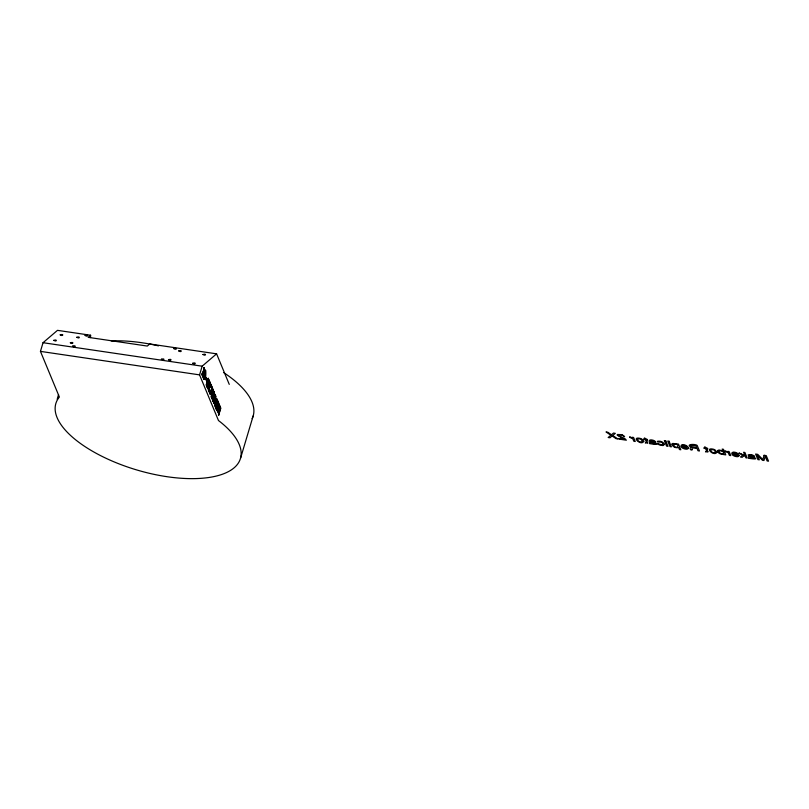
<?xml version="1.0" encoding="UTF-8"?>
<svg xmlns="http://www.w3.org/2000/svg" width="809" height="809" viewBox="0 0 809 809"><rect width="100%" height="100%" fill="white"/><g stroke="black" fill="none" stroke-linecap="round" stroke-linejoin="round"><path stroke-width="1.21" d="M203.908 379.401L205.213 378.44C205.092 364.616 206.507 371.098 205.456 378.47L203.908 379.401L202.998 377.196L204.97 370.603M204.111 377.621L205.183 376.832C204.788 371.796 205.516 371.897 205.415 376.863L204.343 377.661L203.696 376.63L204.879 372.656M219.209 411.265C217.823 421.297 220.018 408.707 218.976 411.235M90.497 337.596L90.608 335.239L57.49 330.345L43.039 342.703L40.45 351.379L59.381 397.037A96.322 40.561 16.6 0 0 167.099 476.713A96.322 40.561 16.6 0 0 218.481 420.528L199.56 374.87L202.149 366.194L216.59 353.836L229.26 384.386M218.592 414.795L218.167 409.273L218.784 410.244L218.824 414.835M212.848 400.94L213.303 394.216L213.374 401.689L213.08 400.981M213.697 395.5L213.627 391.414L214.163 392.163L213.465 398.857L214.486 395.439M214.8 403.044L215.103 398.564L214.941 406.007M215.265 403.206L215.427 395.763L215.963 396.511L215.265 403.206L216.286 399.788M58.551 394.549L57.5 398.079A96.322 40.551 16.6 0 0 57.247 399.424M204.02 367.711L203.575 371.776L203.777 367.68L204.91 369.885L202.938 376.529L201.805 374.324L202.938 376.529M202.038 374.355C202.189 370.633 202.887 376.893 203.423 373.121L203.281 371.058L202.786 374.446M202.695 376.488L204.677 369.844L203.777 367.68M204.151 379.431L203.241 377.237L205.203 370.643M204.343 377.661L203.939 376.67L205.122 372.696M205.769 379.057L206.902 381.787L205.931 377.712M206.669 381.747L207.064 380.442L206.305 378.622M206.902 381.787L207.296 380.473L206.164 377.742M207.326 387.642L206.214 384.942C206.841 379.836 209.45 392.072 206.598 383.638M207.792 386.52L208.186 385.205L206.993 382.323L208.176 378.349L209.905 381.979C209.278 387.086 206.659 374.85 209.511 383.294M207.701 388.542L206.447 384.973L206.841 383.668M208.034 386.55L208.419 385.246L207.225 382.364L208.409 378.379M207.994 387.541L208.884 384.568L207.691 381.676L208.085 380.372M207.933 388.573L209.127 384.599L207.923 381.717L208.317 380.402M209.278 383.254L209.673 381.949L208.176 378.349M208.348 388.199L209.976 382.697L211.715 386.358L211.088 387.632M208.388 390.201L209.753 392.952L208.247 389.331L210.219 382.738M209.521 392.921L209.905 391.607L208.712 388.724L209.895 384.75L211.331 387.673M209.753 392.952L210.138 391.647L208.944 388.765L210.128 384.781M211.584 397.371L212.069 394.044L210.937 391.839L211.837 394.013L211.058 396.622L211.584 397.371L213.556 390.777L212.049 387.157L210.158 394.458M210.087 393.75L212.049 387.157M210.421 393.589L210.937 391.839M211.341 390.484L211.968 389.21L212.868 391.374C212.251 396.036 210.279 386.196 212.474 392.689M210.391 394.489L211.169 391.869M211.574 390.514L211.968 389.21M212.241 392.648L212.625 391.344L211.736 389.169M211.351 397.34L213.313 390.747L211.816 387.127M213.536 394.246L211.948 398.776L213.627 391.414M212.18 398.807L213.869 391.455M211.948 398.776L213.303 394.216M213.697 398.898L214.83 394.296M213.141 401.658L215.356 395.055L213.374 401.689M215.346 398.594L213.748 403.115L215.427 395.763M213.98 403.155L215.669 395.793M213.748 403.115L215.103 398.564M215.497 403.236L216.63 398.645M215.275 404.894L216.59 400.465M215.174 406.037L216.863 398.685M216.377 409.465L215.255 406.755L216.903 401.213M216.751 410.375L215.487 406.785L217.237 400.111M216.994 410.406L217.399 409.051L215.963 406.128C216.59 401.031 219.209 413.257 216.357 404.824M217.783 407.746L218.177 406.431L216.741 403.519C217.388 398.291 219.997 410.608 217.146 402.154M217.399 409.051L216.195 406.169L216.59 404.864M218.177 406.431L216.984 403.549L217.388 402.194M218.349 405.036L218.733 403.731L217.611 401.011M218.582 405.076L218.966 403.762L217.469 400.142M217.419 410.062L219.3 404.561L220.806 408.191L219.603 412.216M217.378 411.882L219.3 404.561M218.572 407.908L219.188 406.634L220.088 408.808C219.482 413.46 217.51 403.62 219.704 410.112M217.621 411.923L218.4 409.303M218.804 407.948L219.188 406.634M219.461 410.082L219.856 408.767L218.956 406.603M219.37 412.175L220.564 408.151L219.067 404.53M240.617 458.005L253.177 415.917M90.608 335.239L88.161 337.333L147.309 346.06L149.756 343.967L216.59 353.836M43.039 342.703L202.149 366.194M40.45 351.379L199.56 374.87M211.715 386.358L209.976 382.697M751.419 456.913L749.923 456.498C749.983 458.956 756.718 458.885 752.936 457.247C745.868 454.678 752.036 454.931 754.585 456.478C753.24 454.628 750.186 454.213 748.173 454.85C748.649 456.569 749.286 457.823 748.517 458.248C750.641 458.531 760.743 460.372 752.663 456.66M215.063 394.337L215.356 395.055M209.895 384.75L210.694 386.672M203.514 371.098L203.807 371.806M203.281 371.058L203.575 371.776M202.422 373.05L203.019 374.476M223.527 372.514A96.322 40.561 16.6 0 1 252.115 418.627M111.167 340.923A96.322 40.561 16.6 0 1 155.126 345.13M156.238 345.362A96.322 40.561 16.6 0 1 158.463 345.868M717.644 450.856C717.805 454.365 722.801 454.304 724.52 454.688L725.784 454.87L723.458 449.278L722.144 449.086L722.973 451.109L719.606 450.077A3.236 1.365 16.6 0 0 718.079 450.31L717.644 450.856M672.026 444.131C672.309 446.962 676.193 448.368 678.609 447.478L679.469 449.551L680.834 449.753L678.478 444.09L672.896 443.443A3.59 1.517 16.6 0 0 672.026 444.131M643.782 441.37C641.224 446.325 630.959 436.476 639.747 438.286A3.529 1.487 16.6 0 1 641.941 439.145L643.782 441.37M716.936 452.17C714.387 457.125 704.123 447.276 712.911 449.086A3.529 1.487 16.6 0 1 715.095 449.946L716.936 452.17M664.432 444.404L663.046 445.587L659.76 445.041A2.943 1.234 16.6 0 1 658.273 444.212L657.586 443.453L661.843 444.97A1.77 0.748 16.6 0 0 662.783 444.738L662.976 444.333C662.783 440.339 656.928 443.201 657.312 441.34C659.861 440.642 663.491 441.724 664.432 444.404M688.439 447.964C687.933 451.291 679.206 446.962 682.644 447.306L685.203 448.459L686.972 447.964L680.976 446.558C680.399 442.756 688.014 445.152 688.439 447.964M739.214 455.457C738.708 458.784 729.981 454.456 733.419 454.8L735.978 455.963L737.747 455.457L731.751 454.051C731.174 450.249 738.799 452.646 739.214 455.457M650.143 443.049L649.334 443.13L649.546 443.635C671.146 446.952 637.866 437.204 655.614 441.866C654.289 439.52 646.28 438.498 650.143 443.049M723.812 453.121C722.963 455.022 719.13 453.353 719.08 451.382C720.253 449.844 723.519 451.27 723.812 453.121M673.503 444.444C676.193 451.695 681.825 442.847 673.503 444.444M53.788 340.356C56.792 342.429 57.641 338.86 53.788 340.356M60.21 334.865C63.213 336.938 64.063 333.369 60.21 334.865M70.353 342.794C73.326 344.877 74.145 341.307 70.353 342.794M72.658 346.161C75.48 348.194 76.643 344.796 72.729 346.08M76.774 337.302C79.767 339.386 80.627 335.816 76.774 337.302M85.107 335.513C88.1 337.596 88.96 334.026 85.107 335.513M161.385 359.257C164.389 361.33 165.238 357.76 161.385 359.257M168.494 359.702C171.478 361.775 172.287 358.215 168.494 359.702M173.824 348.608C176.827 350.691 177.677 347.122 173.824 348.608M178.728 350.944C181.54 352.987 182.703 349.589 178.789 350.873M192.744 363.281C195.717 365.355 196.547 361.795 192.744 363.281M202.978 354.524C205.951 356.607 206.78 353.037 202.978 354.524M692.15 449.733C690.38 451.26 689.228 447.306 691.108 447.185C684.93 444.101 695.275 443.726 697.176 445.415L699.482 450.987L697.975 450.765L696.984 448.378L691.968 447.842L692.15 449.733M637.441 438.994C637.077 441.158 641.041 442.988 642.356 441.279L641.203 439.469A1.962 0.829 16.6 0 0 639.788 438.842L637.441 438.994M710.595 449.794C710.231 451.958 714.195 453.788 715.51 452.079L714.357 450.269A1.962 0.829 16.6 0 0 712.941 449.642L710.595 449.794M764.09 455.295L762.847 459.532L757.73 454.355L755.596 454.041L757.902 459.613L759.338 459.825L757.355 455.123L762.472 460.291L763.959 460.503L765.203 456.276L767.114 460.968L768.55 461.181L766.244 455.619L764.09 455.295M690.562 445.456L691.483 446.78L696.731 447.751L695.942 445.85L690.562 445.456M682.24 445.567L682.149 446.224L686.649 446.881L684.798 445.567L682.24 445.567M733.015 453.06L732.924 453.718L737.424 454.375L735.573 453.06L733.015 453.06M647.655 442.907L645.269 442.988C645.592 442.311 647.291 442.129 645.107 439.671L643.812 439.479L643.58 438.923L644.874 439.115L644.409 437.982L647.352 439.479L647.574 440.035L646.482 439.874L647.655 442.907M707.905 451.796L705.509 451.877C705.842 451.21 707.531 451.028 705.347 448.57L704.052 448.378L703.83 447.822L705.114 448.004L704.649 446.871L707.592 448.378L707.824 448.934L706.722 448.773L707.905 451.796M743.916 455.629L742.237 457.297L740.498 457.045L742.723 454.992L738.991 453.01L744.937 455.507L743.592 452.271L744.907 452.464L747.213 458.036L745.908 457.843L745.271 456.316L743.916 455.629M619.047 434.848L619.107 435.93L624.851 438.589L626.348 440.197L618.915 439.095L618.652 438.448L624.558 439.327L617.277 435.262A3.458 1.456 16.6 0 1 617.409 434.473L622.161 434.645L624.629 436.648L621.686 435.1L619.047 434.848M612.059 435.94L610.016 437.78L608.146 437.507L610.876 435.232L606.022 431.966L607.812 432.228L611.513 434.777L613.465 433.058L615.346 433.341L612.747 435.505L617.904 438.943L616.084 438.68L612.059 435.94M655.33 443.706L652.681 443.504L650.942 441.886L654.461 442.796L655.33 443.706M630.12 437.527L629.604 436.789L632.567 437.962L632.274 437.254L633.568 437.447L635.257 441.512L633.892 441.309L632.618 438.549L630.12 437.527M725.653 451.634L725.137 450.896L728.11 452.059L727.817 451.361L729.111 451.553L730.79 455.609L729.435 455.406L728.161 452.646L725.653 451.634M665.696 440.774L664.31 440.571L664.624 441.34L666.009 441.542L665.696 440.774M669.094 441.279L667.728 441.077L670.044 446.649L671.399 446.841L669.094 441.279M666.323 442.301L664.937 442.098L666.616 446.143L668.001 446.346L666.323 442.301"/></g></svg>
